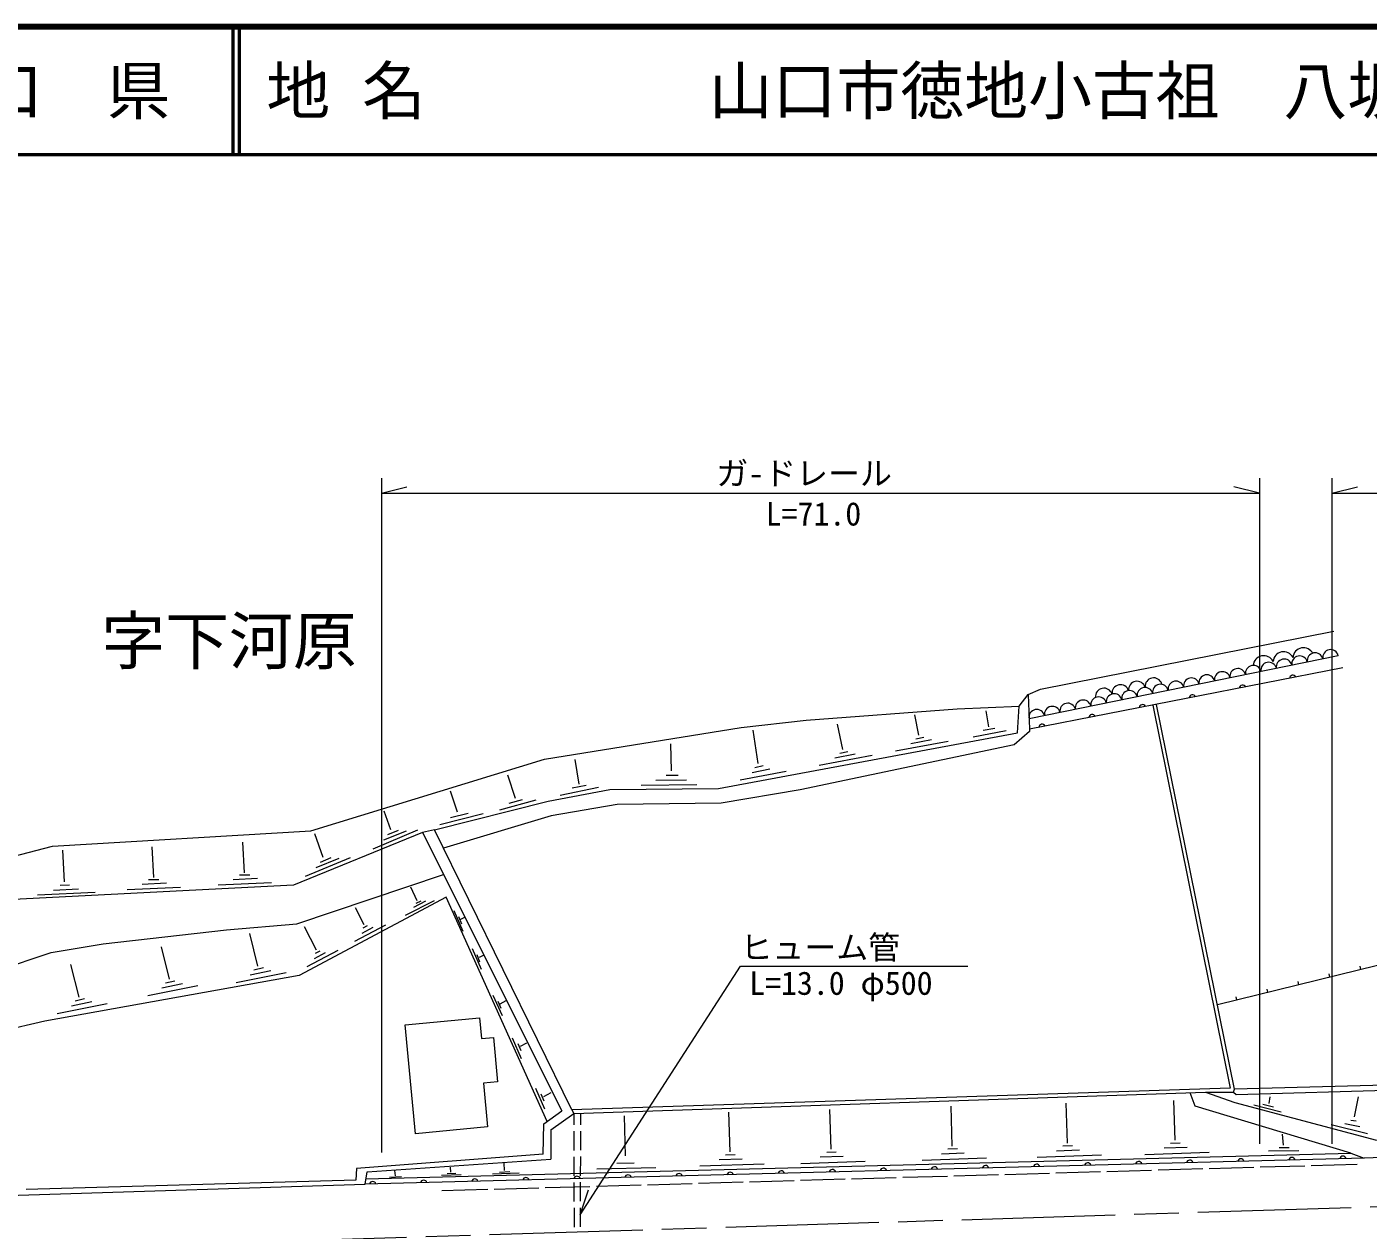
# Model space of a CAD drawing. Units: millimetres, scale not verified. Extents: x 40000 to 680000, y 20000 to 380000.
# Drawn here: x 351624 to 456658, y 285783 to 380000 of the extents above; entities that cross this region are included whole.
import ezdxf
from ezdxf.enums import TextEntityAlignment as Align

# ---------------------------------------------------------------- set-up
doc = ezdxf.new("R2010")
doc.units = ezdxf.units.MM
doc.header["$LTSCALE"] = 1000
doc.linetypes.add('CHAIN', pattern=[18.5, 12, -1.5, 3.5, -1.5])
for name, color, linetype, lineweight in [('M-BGD', 7, 'Continuous', 13), ('M-BMK', 2, 'CHAIN', 13), ('M-STR-HTXT', 7, 'Continuous', 13), ('M-TTL', 2, 'Continuous', 140), ('M-TTL-LINE', 7, 'Continuous', 50)]:
    doc.layers.add(name, color=color, linetype=linetype, lineweight=lineweight)
doc.layers.add('M-TTL-TXT', color=7, linetype='Continuous')
doc.styles.add('ＭＳ ゴシック', font='')
doc.styles.get('ＭＳ ゴシック').set_extended_font_data('MS Gothic')

msp = doc.modelspace()

# ---------------------------------------------------------------- linework, layer by layer
at = {"layer": 'M-BGD'}
for p, q in [((431007, 328129), (453956, 332675)), ((454315, 330761), (430100, 325827)), ((454669, 329802), (430130, 325001)), ((429341, 326822), (430032, 327726)), ((430032, 327726), (431007, 328129)), ((430032, 327726), (430130, 325001)), ((424479, 326596), (429341, 326822)), ((429194, 324719), (429341, 326822)), ((439790, 326891), (445840, 296894)), ((446200, 296812), (440089, 326930)), ((407558, 325146), (412645, 325709)), ((412645, 325709), (424479, 326596)), ((421468, 324534), (421148, 326124)), ((426946, 325205), (426734, 326441)), ((392169, 322667), (407558, 325146)), ((405791, 320366), (429194, 324719)), ((408880, 322309), (408494, 324941)), ((415512, 323426), (415114, 325406)), ((425737, 324421), (428315, 324899)), ((426508, 324926), (427425, 325099)), ((430128, 324837), (428934, 323780)), ((430130, 325001), (430128, 324837)), ((402114, 321751), (402061, 323851)), ((428934, 323780), (412172, 320265)), ((419634, 323311), (423768, 324068)), ((420857, 323882), (422452, 324188)), ((421243, 324241), (421867, 324374)), ((373865, 317044), (392169, 322667)), ((394883, 320701), (394564, 322628)), ((413678, 322203), (417812, 322961)), ((414901, 322775), (416496, 323080)), ((415286, 323133), (415911, 323266)), ((389885, 319571), (389286, 321405)), ((401675, 321419), (402619, 321419)), ((407471, 321033), (411086, 321724)), ((408428, 321618), (409797, 321911)), ((408640, 322017), (409278, 322176)), ((393381, 319837), (396398, 320462)), ((394338, 320409), (395414, 320635)), ((397270, 320286), (405791, 320366)), ((399721, 320635), (404081, 320674)), ((400877, 321007), (403283, 321047)), ((383553, 317131), (392452, 319369)), ((385352, 318521), (384807, 320143)), ((388662, 318694), (391520, 319465)), ((389406, 319226), (390443, 319491)), ((392452, 319369), (397270, 320286)), ((412172, 320265), (405991, 319228)), ((380118, 317118), (379595, 318595)), ((383961, 317546), (387346, 318415)), ((384807, 318082), (386176, 318441)), ((397856, 319111), (392677, 318216)), ((405991, 319228), (397856, 319111)), ((392677, 318216), (384257, 315695)), ((353641, 315846), (373865, 317044)), ((368682, 313767), (368549, 316160)), ((382614, 316927), (372498, 312798)), ((374835, 314961), (374179, 316813)), ((382221, 317100), (378706, 315617)), ((381341, 317029), (379545, 316308)), ((380703, 317088), (379876, 316740)), ((383553, 317131), (382614, 316927)), ((382614, 316927), (393529, 295139)), ((394307, 295198), (383553, 317131)), ((326808, 308894), (353641, 315846)), ((354565, 313055), (354448, 315531)), ((361560, 313404), (361427, 315797)), ((494926, 315760), (444856, 303435)), ((376938, 314943), (373423, 313461)), ((376058, 314873), (374262, 314152)), ((375419, 314932), (374592, 314583)), ((361148, 313231), (361972, 313245)), ((366595, 312823), (370782, 313009)), ((367778, 313249), (369692, 313342)), ((368270, 313594), (369094, 313608)), ((372771, 309766), (384262, 313637)), ((372498, 312798), (350589, 311681)), ((352456, 312045), (356966, 312249)), ((353714, 312408), (355681, 312497)), ((354228, 312789), (354955, 312834)), ((359473, 312460), (363660, 312646)), ((360656, 312886), (362570, 312979)), ((382200, 311580), (381704, 312643)), ((384453, 311847), (372957, 305721)), ((378041, 309693), (377350, 311010)), ((381278, 310446), (383547, 311607)), ((381916, 311075), (382873, 311562)), ((382111, 311376), (382510, 311562)), ((392372, 294296), (384453, 311847)), ((385056, 310805), (385765, 309198)), ((385425, 310332), (385656, 309777)), ((385620, 310123), (385922, 310284)), ((357608, 308200), (367268, 309287)), ((367268, 309287), (372771, 309766)), ((369718, 306451), (369080, 309003)), ((374316, 307708), (373357, 309536)), ((377314, 308411), (379725, 309693)), ((377875, 309043), (378732, 309509)), ((377964, 309444), (378307, 309645)), ((353525, 307528), (357608, 308200)), ((362798, 305424), (362160, 307976)), ((386484, 307827), (387193, 306220)), ((332799, 300514), (353525, 307528)), ((373589, 306426), (376000, 307708)), ((374151, 307058), (375007, 307524)), ((374239, 307459), (374582, 307660)), ((386853, 307354), (387083, 306798)), ((387071, 307159), (387373, 307320)), ((372957, 305721), (353043, 302158)), ((355712, 304020), (355074, 306572)), ((368017, 305175), (371925, 305959)), ((369120, 305786), (370728, 306118)), ((369413, 306172), (370144, 306344)), ((453658, 305602), (453598, 305845)), ((456085, 306199), (456026, 306442)), ((361096, 304148), (365004, 304932)), ((362200, 304760), (363808, 305092)), ((362492, 305145), (363223, 305318)), ((448803, 304407), (448743, 304650)), ((451230, 305004), (451171, 305247)), ((355114, 303355), (356723, 303687)), ((355407, 303741), (356138, 303913)), ((388127, 304186), (388836, 302579)), ((388512, 303721), (388743, 303165)), ((388681, 303509), (389160, 303766)), ((446375, 303809), (446315, 304052)), ((354011, 302744), (357919, 303528)), ((353043, 302158), (349666, 301369)), ((381248, 301853), (387067, 302401)), ((382051, 293332), (381248, 301853)), ((387067, 302401), (387220, 300784)), ((387220, 300784), (388164, 300873)), ((388164, 300873), (388493, 297388)), ((389637, 300838), (390346, 299231)), ((390293, 300200), (390772, 300457)), ((390074, 300395), (390305, 299840)), ((503719, 298416), (446200, 296812)), ((388493, 297388), (387379, 297284)), ((387379, 297284), (387701, 293865)), ((446322, 296415), (503865, 298031)), ((391449, 296899), (392157, 295293)), ((391886, 296456), (392116, 295901)), ((392104, 296261), (392677, 296569)), ((445840, 296894), (394307, 295198)), ((394446, 294913), (443921, 296585)), ((443102, 295484), (442712, 296545)), ((443921, 296585), (446107, 296587)), ((443921, 296585), (446214, 295777)), ((446107, 296587), (446200, 296812)), ((446107, 296587), (446322, 296415)), ((448900, 295698), (448988, 296229)), ((455586, 294648), (455905, 296229)), ((394307, 295198), (394446, 294913)), ((414602, 292119), (414509, 295236)), ((424089, 292367), (423996, 295484)), ((433104, 292602), (433010, 295719)), ((441534, 292822), (441441, 295939)), ((455306, 291808), (443102, 295484)), ((446214, 295777), (457319, 292817)), ((447712, 295591), (449848, 295051)), ((448412, 295645), (449236, 295450)), ((392067, 291723), (392107, 294102)), ((392107, 294102), (393529, 295139)), ((392652, 293651), (394446, 294913)), ((394446, 294913), (394449, 294025)), ((394982, 294931), (394978, 294041)), ((398502, 291597), (398422, 294748)), ((406687, 291913), (406594, 295030)), ((454841, 294129), (455998, 293890)), ((455307, 294395), (455719, 294342)), ((387701, 293865), (382051, 293332)), ((392652, 293651), (392665, 291351)), ((394451, 293525), (394456, 292025)), ((394977, 293541), (394972, 292041)), ((450017, 292429), (449946, 293306)), ((453765, 294049), (456609, 293358)), ((423743, 292141), (424488, 292167)), ((432253, 292004), (434047, 292070)), ((432758, 292376), (433502, 292402)), ((440683, 292224), (442478, 292290)), ((441189, 292596), (441933, 292622)), ((448854, 291994), (451240, 292030)), ((449698, 292251), (450460, 292251)), ((392067, 291723), (377445, 290607)), ((378181, 289796), (455306, 291808)), ((378279, 290348), (392665, 291351)), ((389019, 290463), (388996, 291026)), ((394458, 291525), (394463, 290025)), ((394970, 291541), (394965, 290041)), ((397824, 291026), (399180, 291052)), ((404321, 290810), (409359, 290983)), ((405836, 291315), (407631, 291381)), ((406341, 291687), (407086, 291714)), ((412236, 291016), (417274, 291189)), ((413752, 291521), (415546, 291588)), ((414257, 291893), (415001, 291920)), ((421723, 291264), (426761, 291436)), ((423238, 291769), (425033, 291835)), ((430737, 291499), (435775, 291671)), ((439168, 291718), (444206, 291891)), ((455306, 291808), (456343, 291427)), ((377445, 290607), (377392, 289703)), ((378106, 289375), (378279, 290348)), ((380035, 289939), (380964, 289973)), ((380483, 290028), (380444, 290443)), ((385631, 290126), (384089, 290063)), ((385215, 290228), (384543, 290192)), ((384829, 290331), (384792, 290706)), ((388098, 290191), (390165, 290262)), ((388629, 290337), (389452, 290365)), ((396269, 290574), (400881, 290680)), ((423708, 289997), (420209, 289896)), ((427706, 290113), (424208, 290012)), ((431705, 290228), (428206, 290127)), ((435703, 290344), (432204, 290243)), ((439701, 290460), (436203, 290359)), ((443700, 290575), (440201, 290474)), ((447698, 290691), (444199, 290590)), ((451696, 290807), (448198, 290706)), ((455804, 290926), (452196, 290821)), ((377392, 289703), (351582, 288955)), ((351774, 288550), (378106, 289375)), ((387723, 288956), (384115, 288852)), ((391721, 289072), (388223, 288971)), ((395720, 289188), (392221, 289086)), ((394464, 289525), (394469, 288025)), ((394963, 289541), (394958, 288041)), ((399718, 289303), (396220, 289202)), ((403716, 289419), (400218, 289318)), ((407715, 289535), (404216, 289433)), ((411713, 289650), (408214, 289549)), ((415711, 289766), (412213, 289665)), ((419710, 289882), (416211, 289780)), ((342695, 288258), (351774, 288550)), ((394471, 287525), (394476, 286025)), ((394956, 287541), (394951, 286041))]:
    msp.add_line(p, q, dxfattribs=at)
msp.add_lwpolyline([(506645, 293303), (456343, 291427), (378106, 289375)], dxfattribs=at)
for centre, radius, start, end in [((450037, 330242), 828, 27.2974, 175.27526), ((451598, 330554), 828, 27.2974, 175.27526), ((452503, 330373), 618, 13.1947, 189.84073), ((453714, 330620), 618, 13.1947, 189.84073), ((447660, 329386), 618, 13.1947, 189.84073), ((448475, 329931), 828, 27.2974, 175.27526), ((448870, 329633), 618, 13.1947, 189.84073), ((450081, 329880), 618, 13.1947, 189.84073), ((451292, 330127), 618, 13.1947, 189.84073), ((438560, 328094), 665, 17.34408, 186.12209), ((439856, 328363), 665, 17.34408, 186.12209), ((441606, 328153), 618, 13.1947, 189.84073), ((442817, 328400), 618, 13.1947, 189.84073), ((444027, 328646), 618, 13.1947, 189.84073), ((445238, 328893), 618, 13.1947, 189.84073), ((446449, 329140), 618, 13.1947, 189.84073), ((450754, 328978), 256, 23.74839, 178.38763), ((435968, 327555), 665, 17.34408, 186.12209), ((436763, 327166), 618, 13.1947, 189.84073), ((437264, 327825), 665, 17.34408, 186.12209), ((437974, 327413), 618, 13.1947, 189.84073), ((439184, 327659), 618, 13.1947, 189.84073), ((440395, 327906), 618, 13.1947, 189.84073), ((446829, 328211), 256, 23.74839, 178.38763), ((431920, 326179), 618, 13.1947, 189.84073), ((433131, 326426), 618, 13.1947, 189.84073), ((434341, 326672), 618, 13.1947, 189.84073), ((435552, 326919), 618, 13.1947, 189.84073), ((438978, 326675), 256, 23.74839, 178.38763), ((442903, 327443), 256, 23.74839, 178.38763), ((430709, 325932), 618, 13.1947, 189.84073), ((435052, 325907), 256, 23.74839, 178.38763), ((431126, 325139), 256, 23.74839, 178.38763), ((430690, 290697), 256, 14.18279, 168.82202), ((434689, 290802), 256, 14.18279, 168.82202), ((438687, 290907), 256, 14.18279, 168.82202), ((442686, 291012), 256, 14.18279, 168.82202), ((446685, 291117), 256, 14.18279, 168.82202), ((450683, 291222), 256, 14.18279, 168.82202), ((454682, 291327), 256, 14.18279, 168.82202), ((390704, 289649), 256, 14.18279, 168.82202), ((394702, 289754), 256, 14.18279, 168.82202), ((398701, 289858), 256, 14.18279, 168.82202), ((402700, 289963), 256, 14.18279, 168.82202), ((406698, 290068), 256, 14.18279, 168.82202), ((410697, 290173), 256, 14.18279, 168.82202), ((414696, 290278), 256, 14.18279, 168.82202), ((418694, 290383), 256, 14.18279, 168.82202), ((422693, 290488), 256, 14.18279, 168.82202), ((426691, 290593), 256, 14.18279, 168.82202), ((378708, 289334), 256, 14.18279, 168.82202), ((382707, 289439), 256, 14.18279, 168.82202), ((386705, 289544), 256, 14.18279, 168.82202)]:
    msp.add_arc(centre, radius, start, end, dxfattribs=at)
at = {"layer": 'M-BMK'}
msp.add_line((473817, 288126), (373755, 284963), dxfattribs=at)
at = {"layer": 'M-STR-HTXT'}
for p, q in [((379392, 344660), (379392, 291853)), ((448146, 344660), (448146, 292542)), ((453816, 344660), (453816, 292542)), ((379392, 343493), (381392, 343993)), ((379392, 343493), (448146, 343493)), ((448146, 343493), (446146, 343993)), ((453816, 343493), (455816, 343993)), ((453816, 343493), (492375, 343493)), ((394954, 286987), (407506, 306460)), ((407506, 306460), (425301, 306460)), ((394954, 286987), (395618, 288939))]:
    msp.add_line(p, q, dxfattribs=at)
at = {"layer": 'M-TTL'}
msp.add_line((680000, 380000), (40000, 380000), dxfattribs=at)
at = {"layer": 'M-TTL-LINE'}
for p, q in [((367750, 380000), (367750, 370000)), ((368250, 380000), (368250, 370000)), ((40000, 370000), (680000, 370000))]:
    msp.add_line(p, q, dxfattribs=at)

# ---------------------------------------------------------------- texts
at = {"layer": 'M-BGD', "style": 'ＭＳ ゴシック'}
msp.add_text('字下河原', height=3666, dxfattribs=at).set_placement((357458, 328997), align=Align.BOTTOM_LEFT)
at = {"layer": 'M-STR-HTXT', "style": 'ＭＳ ゴシック'}
for s, p in [('ガ-ドレール', (405618, 343570)), ('L=71.0', (409481, 340403)), ('ヒューム管', (407506, 306460)), ('L=13.0 φ500', (408186, 303658))]:
    msp.add_text(s, height=1833, dxfattribs=at).set_placement(p, align=Align.BOTTOM_LEFT)
at = {"layer": 'M-TTL-TXT', "style": 'ＭＳ ゴシック'}
msp.add_text('山\u3000口\u3000県', height=3666, dxfattribs=at).set_placement((350375, 375000), align=Align.MIDDLE_CENTER)
for s, p in [('地 名', (370380, 375000)), ('山口市徳地小古祖\u3000八坂', (405024, 375000))]:
    msp.add_text(s, height=3666, dxfattribs=at).set_placement(p, align=Align.MIDDLE_LEFT)

doc.saveas('drawing.dxf')
